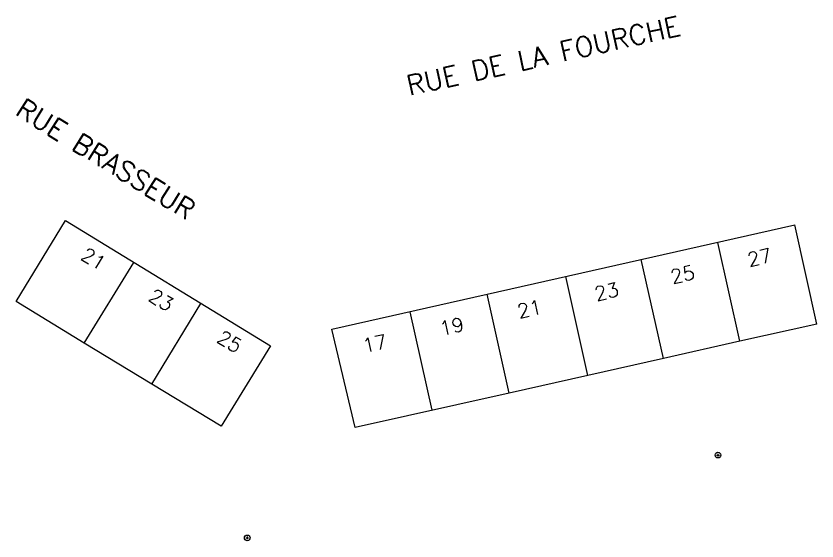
# Model space of a CAD drawing. Header units: millimetres. Extents: x 115000 to 115580, y 121599 to 121897.
# Drawn here: x 115009.8 to 115080.7, y 121599.4 to 121645.9 of the extents above; entities that cross this region are included whole.
import ezdxf
from ezdxf.enums import TextEntityAlignment as Align

# ---------------------------------------------------------------- set-up
doc = ezdxf.new("R2010")
doc.units = ezdxf.units.MM
doc.layers.get('0').update_dxf_attribs({"linetype": 'CONTINUOUS'})
for name, color, linetype in [('W0100', 7, 'CONTINUOUS'), ('W0856', 7, 'CONTINUOUS'), ('W0989', 7, 'CONTINUOUS'), ('W0991', 7, 'CONTINUOUS'), ('W1102', 7, 'CONTINUOUS')]:
    doc.layers.add(name, color=color, linetype=linetype)
doc.styles.get("Standard").update_dxf_attribs({"font": 'romans.shx', "width": 0.85})

# ---------------------------------------------------------------- blocks, each defined once
blk = doc.blocks.new('T856')
for p, q in [((-0.125, 0), (0.125, 0)), ((0, 0.125), (0, -0.125))]:
    blk.add_line(p, q)
blk.add_ellipse((0, 0), major_axis=(-0.177, 0.177), ratio=1, start_param=3.926991, end_param=10.210176)

msp = doc.modelspace()

# ---------------------------------------------------------------- linework, layer by layer
at = {"layer": 'W0100'}
for points in [[(115032.28, 121616.652), (115027.919, 121609.522), (115021.783, 121613.25), (115015.798, 121616.883), (115009.753, 121620.582), (115014.138, 121627.748), (115032.28, 121616.652)], [(115080.685, 121618.578), (115080.685, 121618.578), (115073.86, 121617.051), (115067.085, 121615.532), (115060.405, 121614.031), (115053.432, 121612.458), (115039.775, 121609.406), (115037.732, 121618.116), (115078.72, 121627.361)], [(115080.685, 121618.578), (115078.72, 121627.361)]]:
    msp.add_lwpolyline(points, dxfattribs=at)
at = {"layer": 'W1102'}
for points in [[(115073.86, 121617.051), (115071.895, 121625.821)], [(115067.085, 121615.532), (115065.116, 121624.293)], [(115015.798, 121616.883), (115020.184, 121624.05)], [(115060.405, 121614.031), (115058.431, 121622.785)], [(115053.432, 121612.458), (115051.475, 121621.215)], [(115021.783, 121613.25), (115026.131, 121620.413)], [(115046.614, 121610.935), (115044.66, 121619.678)]]:
    msp.add_lwpolyline(points, dxfattribs=at)

# ---------------------------------------------------------------- block references
at = {"layer": 'W0856'}
for p in [(115071.917, 121606.966), (115030.231, 121599.626)]:
    msp.add_blockref('T856', p, dxfattribs=at)

# ---------------------------------------------------------------- texts
at = {"layer": 'W0989'}
for s, rotation, p in [('RUE DE LA FOURCHE', 12.53585, (115044.384, 121639.691)), ('RUE BRASSEUR', 328.36821, (115010.041, 121637.932))]:
    msp.add_text(s, height=1.75, rotation=rotation, dxfattribs=at).set_placement(p, align=Align.MIDDLE_LEFT)
at = {"layer": 'W0991'}
for s, rotation, p in [('21', 328.53399, (115016.296, 121623.83)), ('27', 12.61102, (115075.727, 121623.883)), ('25', 12.63328, (115068.923, 121622.36)), ('23', 12.66369, (115062.194, 121620.85)), ('23', 328.74497, (115022.284, 121620.181)), ('21', 12.71033, (115055.358, 121619.311)), ('19', 12.59931, (115048.479, 121617.766)), ('25', 328.71493, (115028.354, 121616.495)), ('17', 12.59931, (115041.647, 121616.239))]:
    msp.add_text(s, height=1.25, rotation=rotation, dxfattribs=at).set_placement(p, align=Align.CENTER)

doc.saveas('drawing.dxf')
